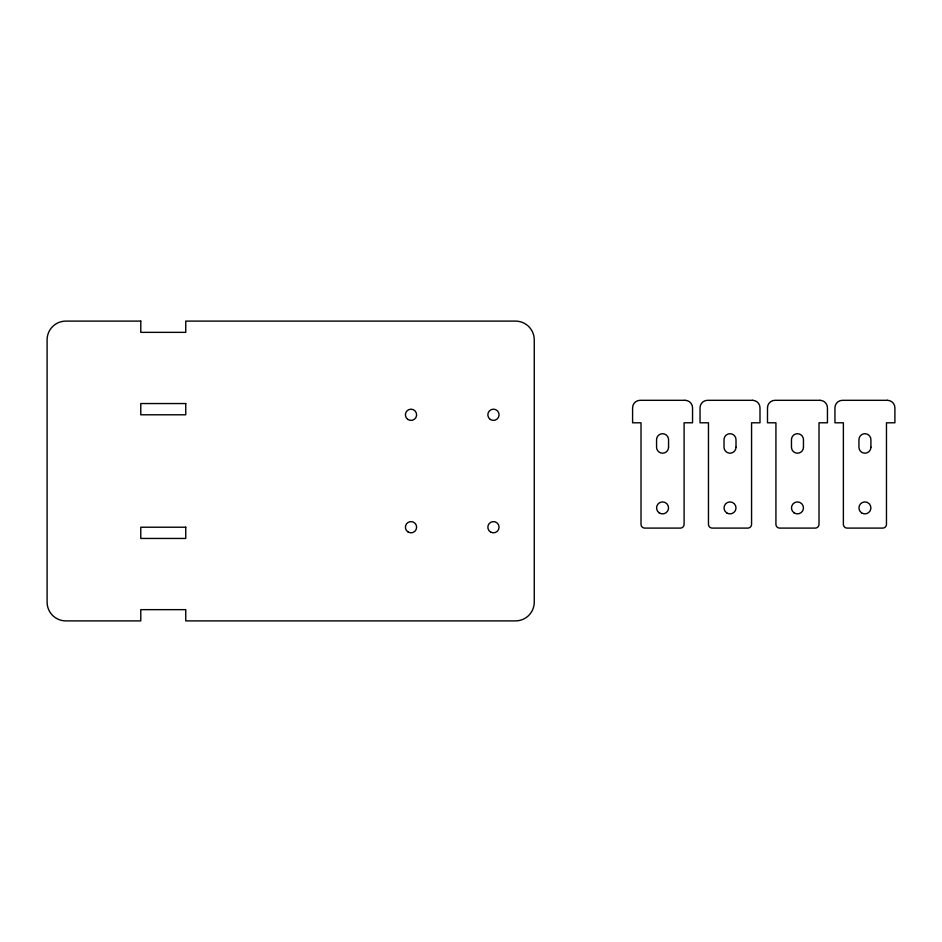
<?xml version="1.0" encoding="UTF-8"?>
<svg xmlns="http://www.w3.org/2000/svg" width="942" height="942" viewBox="0 0 942 942"><rect width="100%" height="100%" fill="white"/><g stroke="black" fill="none" stroke-linecap="round" stroke-linejoin="round"><path stroke-width="1.41" d="M140.782 321.104L65.834 321.104A18.734 18.734 0 0 0 47.1 339.838L47.1 602.162A18.734 18.734 0 0 0 65.834 620.896L140.782 620.896L140.782 609.651L185.751 609.651L185.751 620.896L515.521 620.896A18.734 18.734 0 0 0 534.255 602.162L534.255 339.838A18.734 18.734 0 0 0 515.521 321.104L185.751 321.104L185.751 332.349L140.782 332.349L140.782 321.104M685.046 400.315L640.077 400.315A7.489 7.489 0 0 0 632.588 407.804L632.588 422.793L641.019 422.793L641.019 524.353A3.744 3.744 0 0 0 644.764 528.097L680.359 528.097A3.744 3.744 0 0 0 684.104 524.353L684.104 422.793L692.547 422.793L692.547 407.804A7.489 7.489 0 0 0 685.046 400.315M752.505 400.315L707.536 400.315A7.489 7.489 0 0 0 700.036 407.804L700.036 422.793L708.466 422.793L708.466 524.353A3.744 3.744 0 0 0 712.211 528.097L747.818 528.097A3.744 3.744 0 0 0 751.563 524.353L751.563 422.793L759.994 422.793L759.994 407.804A7.489 7.489 0 0 0 752.505 400.315M819.952 400.315L774.983 400.315A7.489 7.489 0 0 0 767.494 407.804L767.494 422.793L775.925 422.793L775.925 524.353A3.744 3.744 0 0 0 779.67 528.097L815.266 528.097A3.744 3.744 0 0 0 819.01 524.353L819.01 422.793L827.453 422.793L827.453 407.804A7.489 7.489 0 0 0 819.952 400.315M887.411 400.315L842.442 400.315A7.489 7.489 0 0 0 834.942 407.804L834.942 422.793L843.373 422.793L843.373 524.353A3.744 3.744 0 0 0 847.117 528.097L882.725 528.097A3.744 3.744 0 0 0 886.469 524.353L886.469 422.793L894.9 422.793L894.9 407.804A7.489 7.489 0 0 0 887.411 400.315M185.751 403.553L140.782 403.553L140.782 414.786L185.751 414.786L185.751 403.553M185.751 527.214L140.782 527.214L140.782 538.447L185.751 538.447L185.751 527.214M870.914 447.191L870.914 439.702A5.993 5.993 0 0 0 864.921 433.709A5.993 5.993 0 0 0 858.927 439.702L858.927 447.191A5.993 5.993 0 0 0 864.921 453.184A5.993 5.993 0 0 0 870.914 447.191M803.467 447.191L803.467 439.702A5.993 5.993 0 0 0 797.474 433.709A5.993 5.993 0 0 0 791.468 439.702L791.468 447.191A5.993 5.993 0 0 0 797.474 453.184A5.993 5.993 0 0 0 803.467 447.191M736.008 447.191L736.008 439.702A5.993 5.993 0 0 0 730.015 433.709A5.993 5.993 0 0 0 724.021 439.702L724.021 447.191A5.993 5.993 0 0 0 730.015 453.184A5.993 5.993 0 0 0 736.008 447.191M668.561 447.191L668.561 439.702A5.993 5.993 0 0 0 662.567 433.709A5.993 5.993 0 0 0 656.562 439.702L656.562 447.191A5.993 5.993 0 0 0 662.567 453.184A5.993 5.993 0 0 0 668.561 447.191M490.299 419.449A5.617 5.617 0 0 0 499.06 415.187A5.617 5.617 0 0 0 490.994 409.735A5.617 5.617 0 0 0 490.299 419.449M407.862 419.449A5.617 5.617 0 0 0 416.623 415.187A5.617 5.617 0 0 0 408.557 409.735A5.617 5.617 0 0 0 407.862 419.449M408.204 532.077A5.617 5.617 0 0 0 416.635 527.214A5.617 5.617 0 0 0 408.204 522.339A5.617 5.617 0 0 0 408.204 532.077M490.641 532.077A5.617 5.617 0 0 0 499.072 527.214A5.617 5.617 0 0 0 490.641 522.339A5.617 5.617 0 0 0 490.641 532.077M659.2 512.872A5.993 5.993 0 0 0 668.537 508.327A5.993 5.993 0 0 0 659.942 502.51A5.993 5.993 0 0 0 659.2 512.872M861.565 512.872A5.993 5.993 0 0 0 870.903 508.327A5.993 5.993 0 0 0 862.307 502.51A5.993 5.993 0 0 0 861.565 512.872M794.106 512.872A5.993 5.993 0 0 0 803.444 508.327A5.993 5.993 0 0 0 794.848 502.51A5.993 5.993 0 0 0 794.106 512.872M726.659 512.872A5.993 5.993 0 0 0 735.996 508.327A5.993 5.993 0 0 0 727.401 502.51A5.993 5.993 0 0 0 726.659 512.872"/></g></svg>
